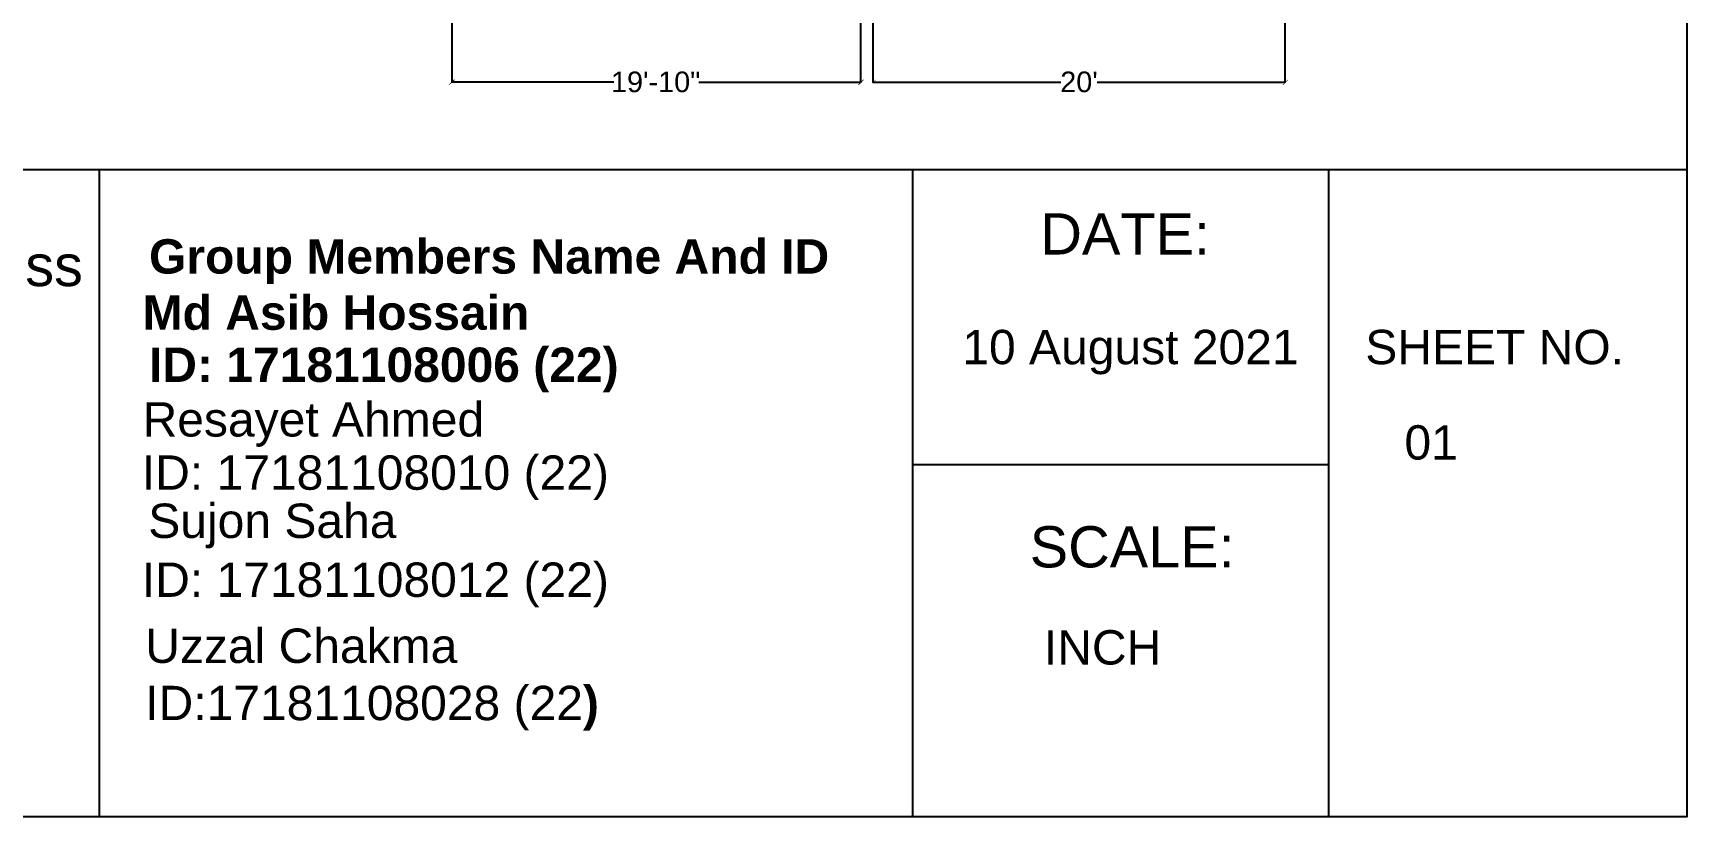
# Model space of a CAD drawing. Header units: inches. Extents: x 87 to 2803, y 358 to 1702.
# Drawn here: x 1060 to 2022, y 358 to 815 of the extents above; entities that cross this region are included whole.
import ezdxf

# ---------------------------------------------------------------- set-up
doc = ezdxf.new("R2010")
doc.units = ezdxf.units.IN
doc.header["$MEASUREMENT"] = 0
doc.layers.add('PDF_0', color=7, linetype='Continuous')
doc.layers.add('PDF_Text', color=7, linetype='Continuous')
doc.layers.add('PDF_block', color=220, linetype='Continuous', true_color=0xff00bf)
doc.styles.add('PDF Arial', font='arial.ttf')
doc.styles.add('PDF Arial Bold', font='arialbd.ttf')

msp = doc.modelspace()

# ---------------------------------------------------------------- hatches: boundary and pattern name
at = {"layer": 'PDF_0', "true_color": 0xff00bf, "transparency": 33554559}
for points in [[(1305.32, 787.57), (1304.91, 787.98), (1301.61, 784.68), (1302.02, 784.68)], [(1539.9, 784.68), (1540.31, 784.68), (1543.2, 787.57), (1543.2, 787.98)], [(1550.23, 787.57), (1550.23, 787.98), (1546.92, 784.68)], [(1786.87, 784.68), (1787.28, 784.68), (1790.17, 787.57), (1790.17, 787.98)]]:
    msp.add_hatch(color=220, dxfattribs=at).paths.add_polyline_path(points)

# ---------------------------------------------------------------- linework, layer by layer
at = {"layer": 'PDF_0', "lineweight": 25}
msp.add_lwpolyline([(86.59, 1701.52), (2022.27, 1701.52), (2022.27, 358.47), (86.59, 358.47)], close=True, dxfattribs=at)
for points in [[(86.59, 735.53), (2022.27, 735.53)], [(1098.41, 735.53), (1098.41, 358.47)], [(1571.7, 735.53), (1571.7, 358.47)], [(1813.71, 735.53), (1813.71, 358.47)], [(1571.7, 563.73), (1813.71, 563.73)]]:
    msp.add_lwpolyline(points, dxfattribs=at)
at = {"layer": 'PDF_block', "lineweight": 25}
for points in [[(1397.83, 786.33), (1303.67, 786.33), (1303.67, 1003.56), (1303.67, 831.35), (1341.67, 831.35)], [(1447.39, 786.33), (1541.55, 786.33), (1541.55, 1003.56), (1541.55, 829.7), (1501.08, 829.7)], [(1548.57, 1003.56), (1548.57, 786.33), (1658.02, 786.33)], [(1679.08, 786.33), (1788.52, 786.33), (1788.52, 1003.56), (1788.52, 831.35), (1742.27, 831.35)]]:
    msp.add_lwpolyline(points, dxfattribs=at)

# ---------------------------------------------------------------- texts
at = {"layer": 'PDF_Text', "color": 220, "true_color": 0xff00bf, "char_height": 11.999, "attachment_point": 7, "style": 'PDF Arial'}
for s, insert in [('19\'-10"', (1396.18, 780.35)), ("20'", (1657.6, 780.35))]:
    msp.add_mtext(s, dxfattribs=dict(at, insert=insert))
at = {"layer": 'PDF_Text', "attachment_point": 7}
for s, insert, char_height, style in [('DATE:', (1646.04, 685.98), 23.998, 'PDF Arial'), ('Group Members Name And ID', (1127.37, 668.83), 19.9979, 'PDF Arial Bold'), ('Project Address', (852.27, 660.34), 23.9978, 'PDF Arial'), ('{\\fArial|b1|i0|c0|p34;Md Asib Hossain}', (1123.61, 641.86), 19.9979, 'PDF Arial'), ('10 August 2021     SHEET NO.', (1600.61, 616.08), 19.9979, 'PDF Arial'), ('{\\fArial|b1|i0|c0|p34;ID: 17181108006 (22)}', (1127.32, 605.76), 19.9979, 'PDF Arial'), ('Resayet Ahmed', (1123.61, 573.96), 19.9979, 'PDF Arial'), ('01', (1857.9, 566.28), 19.998, 'PDF Arial'), ('ID: 17181108010 (22)', (1123.19, 542.98), 19.9979, 'PDF Arial'), ('Sujon Saha', (1126.91, 514.9), 19.998, 'PDF Arial'), ('SCALE:', (1639.84, 503.44), 23.998, 'PDF Arial'), ('ID: 17181108012 (22)', (1123.19, 480.62), 19.9979, 'PDF Arial'), ('INCH', (1648.1, 446.93), 19.998, 'PDF Arial')]:
    msp.add_mtext(s, dxfattribs=dict(at, insert=insert, char_height=char_height, style=style))
at = {"layer": 'PDF_Text', "insert": (1125.15, 408.8), "char_height": 19.9979, "width": 273.4358, "attachment_point": 7, "style": 'PDF Arial'}
msp.add_mtext('Uzzal Chakma^JID:17181108028 (22{\\fArial|b1|i0|c0|p34;)}', dxfattribs=at)

doc.saveas('drawing.dxf')
